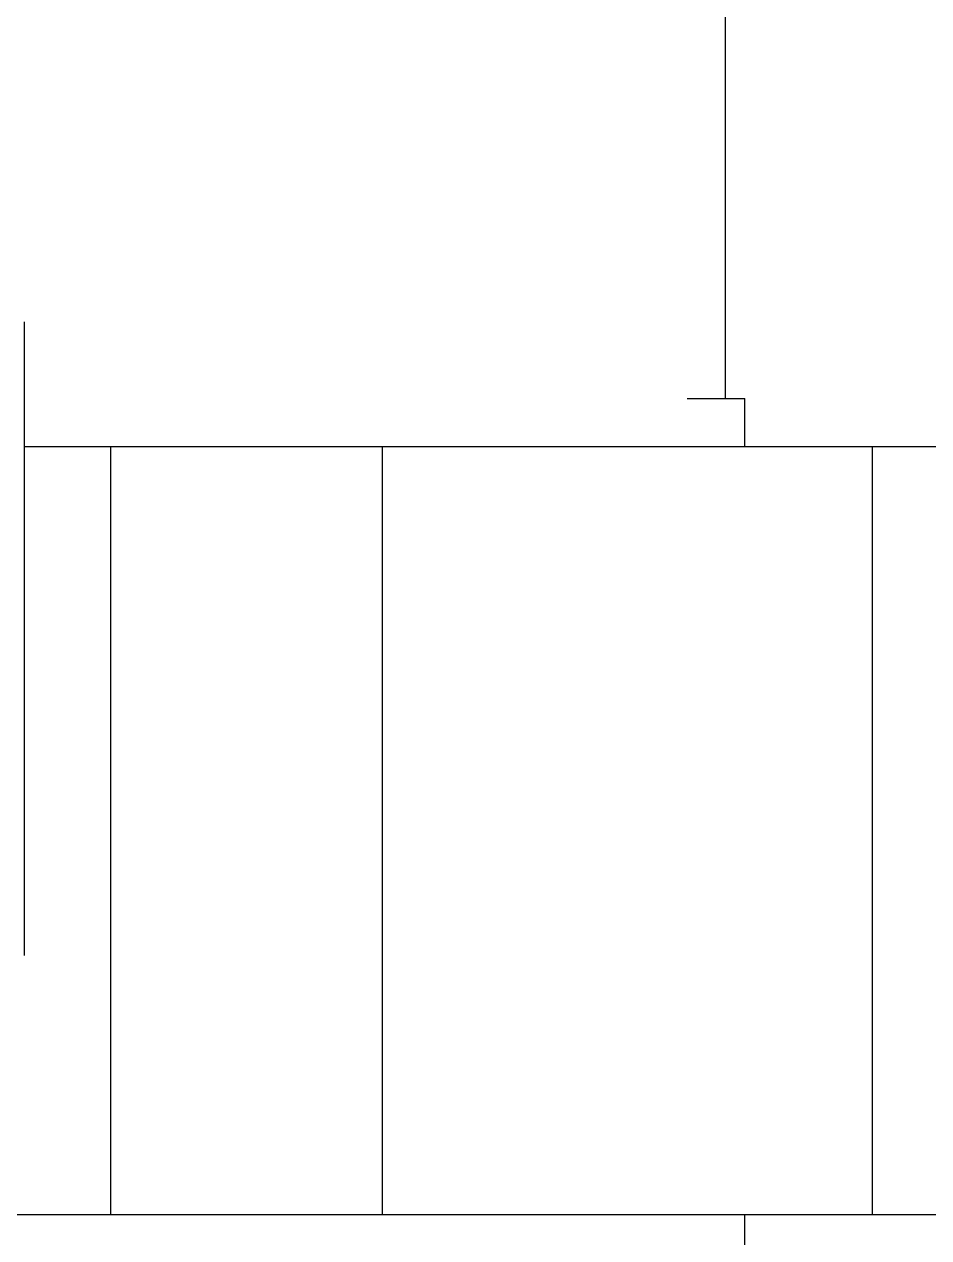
# Model space of a CAD drawing. Extents: x 185245 to 2166646, y -19957 to 815000.
# Drawn here: x 2008032 to 2008426, y 675844 to 676373 of the extents above; entities that cross this region are included whole.
import ezdxf

# ---------------------------------------------------------------- set-up
doc = ezdxf.new("R2010")
doc.units = 0
doc.header["$LTSCALE"] = 1000
doc.header["$MEASUREMENT"] = 0
doc.styles.get("Standard").update_dxf_attribs({"font": 'gbenor.shx', "bigfont": 'gbcbig.shx'})
doc.dimstyles.get("Standard").update_dxf_attribs({"dimscale": 100, "dimtxt": 3.5, "dimasz": 1, "dimexe": 2.5, "dimexo": 3, "dimgap": 1.5, "dimtad": 1, "dimdec": 0, "dimzin": 0, "dimdsep": 46, "dimtxsty": 'Standard', "dimblk": 'ARCHTICK', "dimcen": 0.09, "dimadec": 0, "dimazin": 0, "dimtfac": 1, "dimtdec": 0, "dimtix": 1, "dimtmove": 2, "dimatfit": 3, "dimfxl": 1, "dimtolj": 1, "dimtzin": 0, "dimarcsym": 0})

# ---------------------------------------------------------------- blocks, each defined once
blk = doc.blocks.new('gfhhrryyfd')
at = {"linetype": 'Continuous'}
for p, q in [((3695551.17, -1750964.88), (3695551.17, -1749863.61)), ((3695245.9, -1750931.43), (3695245.9, -1751207.42)), ((3695534.44, -1750964.88), (3695559.53, -1750964.88)), ((3695559.53, -1750985.79), (3695559.53, -1750964.88)), ((3695245.9, -1750985.79), (3695714.26, -1750985.79)), ((3695283.53, -1751320.33), (3695283.53, -1750985.79)), ((3695401.81, -1751320.33), (3695401.81, -1750985.79)), ((3695615.08, -1751320.33), (3695615.08, -1750985.79)), ((3694484.82, -1751320.33), (3695664.07, -1751320.33)), ((3695559.53, -1751341.24), (3695559.53, -1751320.33))]:
    blk.add_line(p, q, dxfattribs=at)
blk.add_leader([(3695116.26, -1750943.97), (3695847.91, -1749904.8)], dimstyle='Standard', override={"dimgap": 20, "dimtad": 0})

msp = doc.modelspace()

# ---------------------------------------------------------------- block references
at = {"lineweight": -3, "xscale": 0.9999959468841553, "yscale": 0.9999959506094456, "zscale": 0.9999959495959999}
msp.add_blockref('gfhhrryyfd', (-1687199, 2427167.71, 0), dxfattribs=at)

doc.saveas('drawing.dxf')
